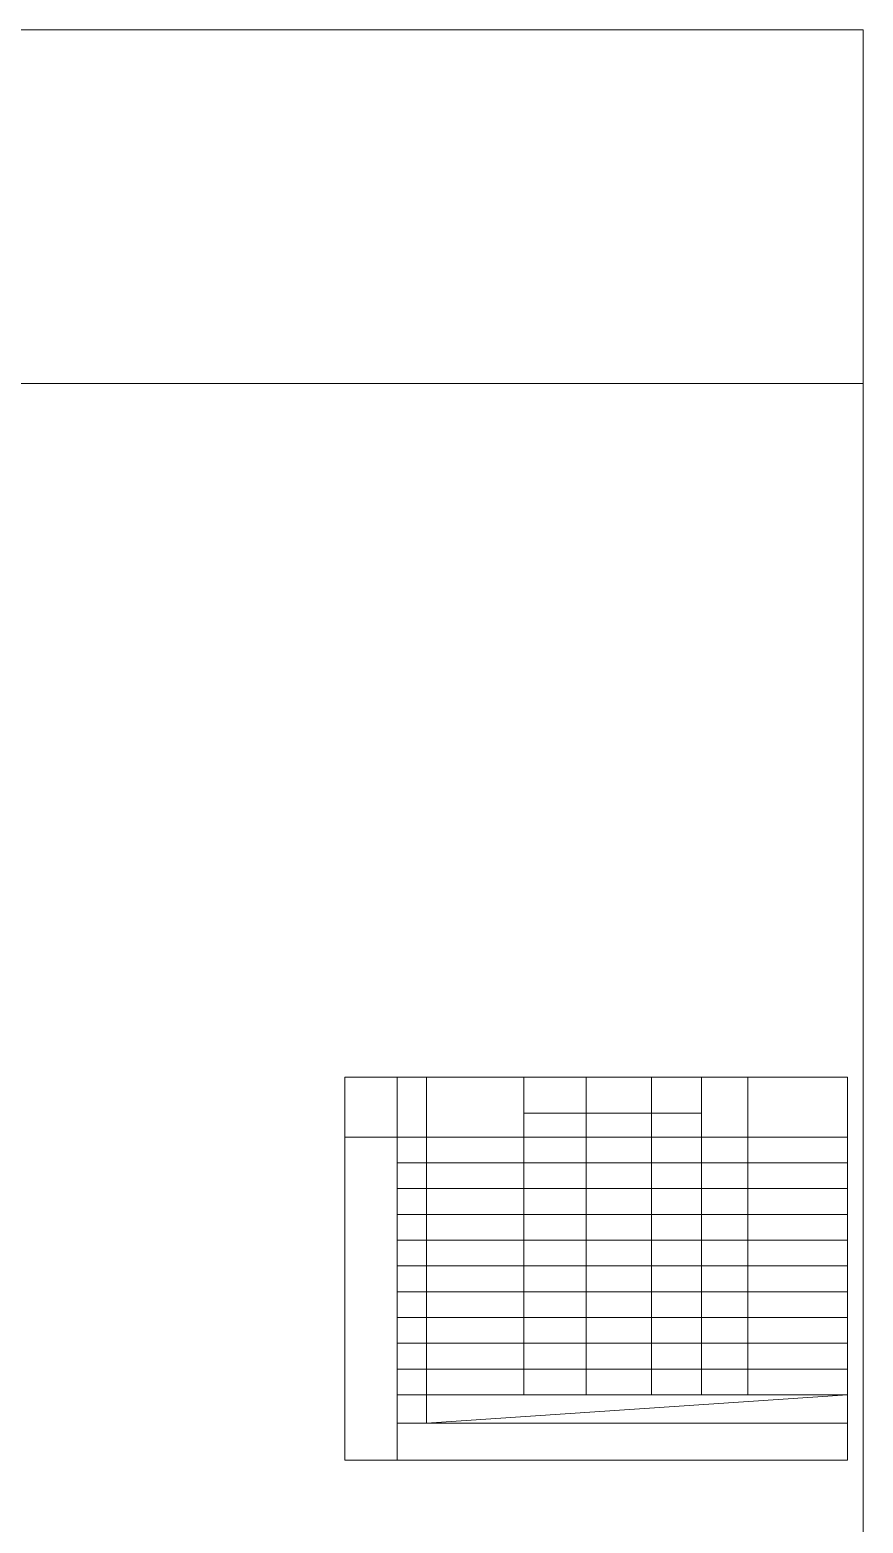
# Model space of a CAD drawing. Extents: x 485428 to 797698, y 56414 to 211814.
# Drawn here: x 711463 to 718888, y 144963 to 158264 of the extents above; entities that cross this region are included whole.
import ezdxf

# ---------------------------------------------------------------- set-up
doc = ezdxf.new("R2010")
doc.units = 0
doc.header["$LTSCALE"] = 1000
doc.header["$MEASUREMENT"] = 0
doc.layers.add('钢架', color=7, linetype='Continuous', lineweight=25)

msp = doc.modelspace()

# ---------------------------------------------------------------- linework, layer by layer
at = {"color": 1, "lineweight": 15}
for p, q in [((714270.1, 148935.4), (714270.1, 145524)), ((714735.9, 145524), (714735.9, 148935.4))]:
    msp.add_line(p, q, dxfattribs=at)
at = {"lineweight": 15}
for p, q in [((715865.6, 148616), (715865.6, 148935.4)), ((715865.6, 148935.4), (715865.6, 146106.2)), ((716419.4, 148935.4), (716419.4, 146106.2)), ((718747.8, 148935.4), (718747.8, 145524)), ((714995.9, 145853.6), (718747.8, 146106.2))]:
    msp.add_line(p, q, dxfattribs=at)
for points in [[(704038.1, 155114.2), (718888.1, 155114.2), (718888.1, 158264.2), (704038.1, 158264.2)], [(704038.1, 155114.2), (718888.1, 155114.2), (718888.1, 144614.2), (704038.1, 144614.2)]]:
    msp.add_lwpolyline(points, close=True, dxfattribs=at)
at = {"layer": '钢架', "lineweight": 15}
for p, q in [((714270.1, 148935.4), (718747.8, 148935.4)), ((714995.9, 148935.4), (714995.9, 145853.6)), ((717003.4, 148935.4), (717003.4, 147024.3)), ((717448.4, 148935.4), (717448.4, 146106.2)), ((717861.1, 148935.4), (717861.1, 146106.2)), ((715865.6, 148616), (717448.4, 148616)), ((714270.1, 148401.4), (718747.8, 148401.4)), ((714735.9, 148171.9), (718747.8, 148171.9)), ((714735.9, 147942.4), (718747.8, 147942.4)), ((714735.9, 147712.9), (718747.8, 147712.9)), ((714735.9, 147712.9), (718747.8, 147712.9)), ((714735.9, 147483.4), (718747.8, 147483.4)), ((714735.9, 147253.8), (718747.8, 147253.8)), ((714735.9, 147024.3), (718747.8, 147024.3)), ((717003.4, 147024.3), (717003.4, 146106.2)), ((714735.9, 146794.8), (718747.8, 146794.8)), ((714735.9, 146565.3), (718747.8, 146565.3)), ((714735.9, 146335.8), (718747.8, 146335.8)), ((714735.9, 146106.2), (718747.8, 146106.2)), ((714735.9, 146106.2), (718747.8, 146106.2)), ((714735.9, 146106.2), (718747.8, 146106.2)), ((714735.9, 146106.2), (718747.8, 146106.2)), ((714735.9, 145853.6), (718747.8, 145853.6)), ((714270.1, 145524), (718747.8, 145524))]:
    msp.add_line(p, q, dxfattribs=at)

doc.saveas('drawing.dxf')
